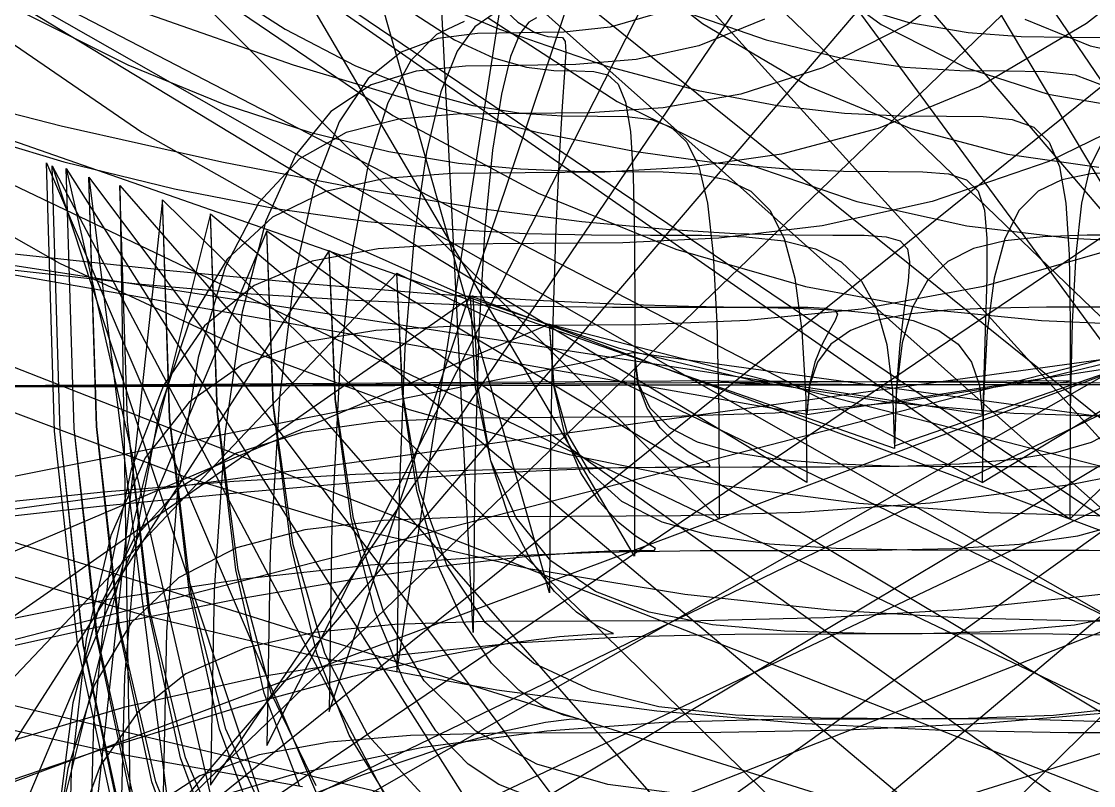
# Model space of a CAD drawing. Header units: metres. Extents: x -499 to 499, y -500 to 498.
# Drawn here: x -308.9 to 70.4, y -20.1 to 250 of the extents above; entities that cross this region are included whole.
import ezdxf

# ---------------------------------------------------------------- set-up
doc = ezdxf.new("R2010")
doc.units = ezdxf.units.M

msp = doc.modelspace()

# ---------------------------------------------------------------- linework, layer by layer
for p, q in [((-222, -6, -665.11), (34, 498, -287.11)), ((-200, 6, -665.11), (-34, 498, -275.11)), ((-242, -20, -665.11), (103, 489, -301.11)), ((-176, 20, -665.11), (-103, 489, -261.11)), ((176, 20, -665.11), (-103, 489, -261.11)), ((242, -20, -665.11), (-103, 489, -301.11)), ((-259, -34, -665.11), (171, 469, -315.11)), ((149, 34, -665.11), (-171, 469, -247.11)), ((259, -34, -665.11), (-171, 469, -315.11)), ((-149, 34, -665.11), (-171, 469, -247.11)), ((-274, -48, -665.11), (234, 441, -329.11)), ((122, 48, -665.11), (-234, 441, -233.11)), ((274, -48, -665.11), (-234, 441, -329.11)), ((-122, 48, -665.11), (-234, 441, -233.11)), ((92, 61, -665.11), (-293, 404, -220.11)), ((285, -61, -665.11), (-293, 404, -342.11)), ((-92, 61, -665.11), (-293, 404, -220.11)), ((-285, -61, -665.11), (293, 404, -342.11)), ((62, 74, -665.11), (-347, 359, -207.11)), ((293, -74, -665.11), (-347, 359, -355.11)), ((-62, 74, -665.11), (-347, 359, -207.11)), ((-293, -74, -665.11), (347, 359, -355.11)), ((62, 74, -665.11), (347, 359, -207.11)), ((31, 87, -665.11), (-394, 307, -194.11)), ((298, -87, -665.11), (-394, 307, -368.11)), ((-31, 87, -665.11), (-394, 307, -194.11)), ((-298, -87, -665.11), (394, 307, -368.11)), ((31, 87, -665.11), (394, 307, -194.11)), ((-107.23, 280.36, -458.76), (-67.89, 249.31, -493.08)), ((107.23, 280.36, -458.76), (67.89, 249.31, -493.08)), ((-36.04, 271.82, -485.91), (-4.67, 248.94, -517.45)), ((36.04, 271.82, -485.91), (4.67, 248.94, -517.45)), ((-243.53, 265.38, -383.84), (-215.6, 247.28, -430.61)), ((-182.67, 265.38, -383.84), (-139.73, 247.28, -430.61)), ((-141.01, 257.08, -516.93), (-133.24, 249.81, -546.47)), ((-19.51, 257.08, -516.93), (4.71, 249.81, -546.47)), ((-328.61, 253.61, -410.47), (-266.25, 210.86, -448.59)), ((-308.51, 253.32, -321.75), (-271.16, 234.73, -375.85)), ((-265.95, 253.32, -321.75), (-212.77, 234.73, -375.85)), ((-231.39, 253.35, -439.12), (-177.42, 216.76, -474.73)), ((-171.73, 253.94, -477.37), (-155.65, 243.48, -512.47)), ((-141.95, 252.62, -639.25), (-148.5, 248.17, -647.79)), ((-143.77, 251.25, -466.75), (-98.1, 221.72, -499.73)), ((-126.61, 251.28, -627.02), (-129.38, 249.76, -638.36)), ((-83.82, 252.8, -561.3), (-100.61, 248.02, -583.46)), ((-75.48, 253.94, -477.37), (-45.35, 243.48, -512.47)), ((-46.05, 250.79, -540.26), (-69.18, 241.37, -565.14)), ((46.05, 250.79, -540.26), (69.18, 241.37, -565.14)), ((0, 99, -665.11), (-433, 250, -182.11)), ((300, -100, -665.11), (-433, 250, -381.11)), ((0, 99, -665.11), (-433, 250, -182.11)), ((-300, -99, -665.11), (433, 249, -380.11)), ((-215.6, 247.28, -430.61), (-190.67, 234.31, -471.89)), ((-152.22, 250.03, -640.15), (-162.07, 245.36, -648.39)), ((-148.5, 248.17, -647.79), (-154.75, 239.49, -654.2)), ((-139.73, 247.28, -430.61), (-102.11, 234.31, -471.89)), ((-133.24, 249.81, -546.47), (-127.18, 246.07, -571.8)), ((-129.38, 249.76, -638.36), (-132.51, 245.63, -647.19)), ((-100.61, 248.02, -583.46), (-116.93, 246.25, -602.22)), ((-67.89, 249.31, -493.08), (-30.17, 227.06, -523.36)), ((4.67, 248.94, -517.45), (-25.51, 233.6, -545.06)), ((-4.67, 248.94, -517.45), (25.52, 233.6, -545.06)), ((0, 100, -665.11), (433, 249, -181.11)), ((4.71, 249.81, -546.47), (26.1, 246.07, -571.8)), ((67.89, 249.31, -493.08), (30.17, 227.06, -523.36)), ((-161.55, 243.98, -640.92), (-174.48, 239.2, -648.9)), ((-162.07, 245.36, -648.39), (-171.14, 236.26, -654.58)), ((-147.55, 245.75, -630.66), (-161.55, 243.98, -640.92)), ((-155.65, 243.48, -512.47), (-141.88, 237.13, -542.9)), ((-132.62, 246, -617.86), (-147.55, 245.75, -630.66)), ((-132.51, 245.63, -647.19), (-135.8, 237.58, -653.82)), ((-116.93, 246.25, -602.22), (-132.62, 246, -617.86)), ((-127.18, 246.07, -571.8), (-122.67, 244.7, -593.23)), ((-122.67, 244.7, -593.23), (-119.5, 244.5, -611.11)), ((-119.5, 244.5, -611.11), (-117.5, 244.3, -625.74)), ((-117.5, 244.3, -625.74), (-116.5, 242.93, -637.46)), ((-116.5, 242.93, -637.46), (-116.29, 239.19, -646.59)), ((-45.35, 243.48, -512.47), (-19.05, 237.13, -542.9)), ((26.1, 246.07, -571.8), (44.8, 244.7, -593.23)), ((44.8, 244.7, -593.23), (61, 244.5, -611.11)), ((61, 244.5, -611.11), (74.86, 244.3, -625.74)), ((-174.48, 239.2, -648.9), (-186.17, 229.87, -654.9)), ((-154.75, 239.49, -654.2), (-160.52, 225.19, -658.79)), ((-116.29, 239.19, -646.59), (-116.71, 231.92, -653.44)), ((-69.18, 241.37, -565.14), (-91.45, 236.54, -586.48)), ((69.18, 241.37, -565.14), (91.45, 236.54, -586.48)), ((-171.14, 236.26, -654.58), (-179.27, 221.25, -659.01)), ((-141.88, 237.13, -542.9), (-130.23, 233.87, -568.99)), ((-135.8, 237.58, -653.82), (-139.08, 224.31, -658.58)), ((-91.45, 236.54, -586.48), (-112.73, 234.75, -604.55)), ((-19.05, 237.13, -542.9), (3.66, 233.87, -568.99)), ((-271.16, 234.73, -375.85), (-237.21, 220.76, -423.96)), ((-212.77, 234.73, -375.85), (-166.25, 220.76, -423.96)), ((-190.67, 234.31, -471.89), (-168.57, 225.62, -508.01)), ((-169.23, 232.46, -641.81), (-185.17, 227.63, -649.5)), ((-151.76, 234.25, -631.94), (-169.23, 232.46, -641.81)), ((-132.87, 234.5, -619.61), (-151.76, 234.25, -631.94)), ((-112.73, 234.75, -604.55), (-132.87, 234.5, -619.61)), ((-130.23, 233.87, -568.99), (-120.54, 232.67, -591.07)), ((-120.54, 232.67, -591.07), (-112.62, 232.5, -609.48)), ((-116.71, 231.92, -653.44), (-117.56, 219.94, -658.36)), ((-112.62, 232.5, -609.48), (-106.31, 232.33, -624.56)), ((-106.31, 232.33, -624.56), (-101.41, 231.13, -636.63)), ((-102.11, 234.31, -471.89), (-69.47, 225.62, -508.01)), ((-25.51, 233.6, -545.06), (-54.4, 224.29, -568.99)), ((3.66, 233.87, -568.99), (23.05, 232.67, -591.07)), ((23.05, 232.67, -591.07), (39.38, 232.5, -609.48)), ((25.52, 233.6, -545.06), (54.4, 224.29, -568.99)), ((39.38, 232.5, -609.48), (52.91, 232.33, -624.56)), ((52.91, 232.33, -624.56), (63.9, 231.13, -636.63)), ((-359.6, 229.54, -251), (-294.76, 213.16, -313)), ((-185.17, 227.63, -649.5), (-199.42, 218.21, -655.28)), ((-186.17, 229.87, -654.9), (-196.48, 214.5, -659.2)), ((-101.41, 231.13, -636.63), (-97.75, 227.87, -646.03)), ((-97.75, 227.87, -646.03), (-95.16, 221.52, -653.09)), ((63.9, 231.13, -636.63), (72.63, 227.87, -646.03)), ((-168.57, 225.62, -508.01), (-149.14, 220.35, -539.33)), ((-160.52, 225.19, -658.79), (-165.62, 203.85, -661.88)), ((-139.08, 224.31, -658.58), (-142.17, 204.52, -661.76)), ((-54.4, 224.29, -568.99), (-81.88, 219.51, -589.51)), ((-69.47, 225.62, -508.01), (-41.45, 220.35, -539.33)), ((-30.17, 227.06, -523.36), (5.82, 212.15, -549.86)), ((30.17, 227.06, -523.36), (-5.82, 212.15, -549.86)), ((54.4, 224.29, -568.99), (81.88, 219.51, -589.51)), ((-237.21, 220.76, -423.96), (-206.5, 210.75, -466.4)), ((-179.27, 221.25, -659.01), (-186.29, 198.86, -661.99)), ((-166.25, 220.76, -423.96), (-125.94, 210.75, -466.4)), ((-149.14, 220.35, -539.33), (-132.2, 217.64, -566.18)), ((-98.1, 221.72, -499.73), (-54.61, 200.56, -528.84)), ((-95.16, 221.52, -653.09), (-93.45, 211.06, -658.15)), ((-41.45, 220.35, -539.33), (-17.7, 217.64, -566.18)), ((98.1, 221.72, -499.73), (54.61, 200.56, -528.84)), ((-199.42, 218.21, -655.28), (-211.86, 202.69, -659.42)), ((-177.42, 216.76, -474.73), (-126.07, 189.26, -506.39)), ((-154.66, 217.25, -633.21), (-175.32, 215.49, -642.71)), ((-132.12, 217.5, -621.36), (-154.66, 217.25, -633.21)), ((-132.2, 217.64, -566.18), (-117.58, 216.64, -588.91)), ((-107.83, 217.75, -606.88), (-132.12, 217.5, -621.36)), ((-117.56, 219.94, -658.36), (-118.67, 202.06, -661.65)), ((-117.58, 216.64, -588.91), (-105.12, 216.5, -607.86)), ((-81.88, 219.51, -589.51), (-107.83, 217.75, -606.88)), ((-105.12, 216.5, -607.86), (-94.65, 216.36, -623.37)), ((-94.65, 216.36, -623.37), (-86, 215.36, -635.8)), ((-17.7, 217.64, -566.18), (2.12, 216.64, -588.91)), ((2.12, 216.64, -588.91), (18.38, 216.5, -607.86)), ((18.38, 216.5, -607.86), (31.41, 216.36, -623.37)), ((31.41, 216.36, -623.37), (41.58, 215.36, -635.8)), ((-336.56, 213.16, -313), (-293.88, 200.4, -368.49)), ((-294.76, 213.16, -313), (-237.96, 200.4, -368.49)), ((-196.48, 214.5, -659.2), (-205.26, 191.57, -662.08)), ((-175.32, 215.49, -642.71), (-193.98, 210.71, -650.1)), ((-86, 215.36, -635.8), (-79, 212.65, -645.47)), ((-79, 212.65, -645.47), (-73.47, 207.38, -652.74)), ((41.58, 215.36, -635.8), (49.24, 212.65, -645.47)), ((49.24, 212.65, -645.47), (54.74, 207.38, -652.74)), ((-266.25, 210.86, -448.59), (-206.96, 177.57, -482.71)), ((-193.98, 210.71, -650.1), (-210.53, 201.4, -655.66)), ((-206.5, 210.75, -466.4), (-178.88, 204.04, -503.55)), ((-125.94, 210.75, -466.4), (-91.4, 204.04, -503.55)), ((-93.45, 211.06, -658.15), (-92.46, 195.46, -661.55)), ((-5.82, 212.15, -549.86), (-40, 203.1, -572.83)), ((5.82, 212.15, -549.86), (40, 203.1, -572.83)), ((-73.47, 207.38, -652.74), (-69.27, 198.69, -657.95)), ((54.74, 207.38, -652.74), (58.42, 198.69, -657.95)), ((73.48, 207.38, -652.74), (69.27, 198.69, -657.95)), ((-362.44, 202.58, -421.61), (-295.35, 164.6, -458.07)), ((-210.53, 201.4, -655.66), (-224.86, 186.06, -659.64)), ((-211.86, 202.69, -659.42), (-222.34, 179.53, -662.2)), ((-178.88, 204.04, -503.55), (-154.2, 199.97, -535.76)), ((-165.62, 203.85, -661.88), (-169.9, 174.07, -663.74)), ((-142.17, 204.52, -661.76), (-144.89, 176.9, -663.7)), ((-118.67, 202.06, -661.65), (-119.85, 177.1, -663.65)), ((-91.4, 204.04, -503.55), (-62.2, 199.97, -535.76)), ((-40, 203.1, -572.83), (-72.26, 198.46, -592.53)), ((40, 203.1, -572.83), (72.26, 198.46, -592.53)), ((-297.11, 105.15, -665.03), (-300, 200, -665.11)), ((-300, 200, -665.11), (0, -500, -81.11)), ((-295.14, 104.96, -665.03), (-298, 199, -665.11)), ((-298, 199, -665.11), (-69, -495, -82.11)), ((-295.13, 104.96, -665.03), (-298, 199, -665.11)), ((-298, 199, -665.11), (69, -495, -82.11)), ((-293.88, 200.4, -368.49), (-254.72, 190.81, -417.81)), ((-290.19, 106.13, -665.03), (-293, 198, -665.11)), ((-293, 198, -665.11), (-137, -480, -83.11)), ((-290.15, 106.13, -665.03), (-293, 198, -665.11)), ((-293, 198, -665.11), (137, -480, -83.11)), ((-237.96, 200.4, -368.49), (-188.67, 190.81, -417.81)), ((-186.29, 198.86, -661.99), (-192.04, 167.62, -663.79)), ((-154.2, 199.97, -535.76), (-132.3, 197.88, -563.37)), ((-132.3, 197.88, -563.37), (-113.04, 197.11, -586.74)), ((-72.26, 198.46, -592.53), (-102.5, 196.74, -609.21)), ((-69.27, 198.69, -657.95), (-66.2, 185.72, -661.44)), ((-62.2, 199.97, -535.76), (-37.9, 197.88, -563.37)), ((-54.61, 200.56, -528.84), (-13.36, 186.38, -554.32)), ((-37.9, 197.88, -563.37), (-18.07, 197.11, -586.74)), ((54.61, 200.56, -528.84), (13.36, 186.38, -554.32)), ((58.42, 198.69, -657.95), (60.65, 185.72, -661.44)), ((69.27, 198.69, -657.95), (66.2, 185.72, -661.44)), ((-282.25, 106.79, -665.04), (-285, 195, -665.11)), ((-285, 195, -665.11), (-203, -456, -86.11)), ((-282.2, 106.79, -665.04), (-285, 195, -665.11)), ((-285, 195, -665.11), (203, -456, -86.11)), ((-180.14, 194.54, -643.6), (-201.34, 189.9, -650.7)), ((-156.54, 196.26, -634.49), (-180.14, 194.54, -643.6)), ((-130.63, 196.5, -623.11), (-156.54, 196.26, -634.49)), ((-102.5, 196.74, -609.21), (-130.63, 196.5, -623.11)), ((-113.04, 197.11, -586.74), (-96.25, 197, -606.23)), ((-96.25, 197, -606.23), (-81.79, 196.89, -622.19)), ((-92.46, 195.46, -661.55), (-91.99, 173.68, -663.61)), ((-81.79, 196.89, -622.19), (-69.5, 196.12, -634.96)), ((-69.5, 196.12, -634.96), (-59.22, 194.03, -644.91)), ((-59.22, 194.03, -644.91), (-50.82, 189.96, -652.39)), ((-18.07, 197.11, -586.74), (-2.25, 197, -606.23)), ((-2.25, 197, -606.23), (9.98, 196.89, -622.19)), ((9.98, 196.89, -622.19), (19.06, 196.12, -634.96)), ((19.06, 196.12, -634.96), (25.44, 194.03, -644.91)), ((25.44, 194.03, -644.91), (29.54, 189.96, -652.39)), ((59.22, 194.03, -644.91), (50.82, 189.96, -652.39)), ((69.5, 196.12, -634.96), (59.22, 194.03, -644.91)), ((81.79, 196.89, -622.19), (69.5, 196.12, -634.96)), ((-271.34, 108.53, -665.04), (-274, 192, -665.11)), ((-274, 192, -665.11), (-264, -424, -89.11)), ((-271.28, 108.53, -665.04), (-274, 192, -665.11)), ((-274, 192, -665.11), (264, -424, -89.11)), ((-254.72, 190.81, -417.81), (-218.95, 183.94, -461.34)), ((-201.34, 189.9, -650.7), (-220.03, 180.85, -656.04)), ((-205.26, 191.57, -662.08), (-212.36, 159.56, -663.83)), ((-188.67, 190.81, -417.81), (-146.39, 183.94, -461.34)), ((-50.82, 189.96, -652.39), (-44.12, 183.25, -657.75)), ((29.54, 189.96, -652.39), (31.81, 183.25, -657.75)), ((50.82, 189.96, -652.39), (44.13, 183.25, -657.75)), ((-31, 111, -665.11), (-463, 187, -170.11)), ((298, -111, -665.11), (-463, 187, -392.11)), ((31, 111, -665.11), (-463, 187, -170.11)), ((-259, 187, -665.11), (-321, -383, -94.11)), ((259, 187, -665.11), (-321, -383, -94.11)), ((-298, -111, -665.11), (463, 187, -392.11)), ((-256.46, 109.77, -665.04), (-259, 187, -665.11)), ((-256.38, 109.77, -665.04), (-259, 187, -665.11)), ((-259, 187, -665.11), (321, -383, -94.11)), ((-224.86, 186.06, -659.64), (-236.84, 163.18, -662.31)), ((-126.07, 189.26, -506.39), (-77.41, 169.56, -534.33)), ((-31, 111, -665.11), (463, 187, -170.11)), ((13.36, 186.38, -554.32), (-25.56, 177.78, -576.4)), ((-13.36, 186.38, -554.32), (25.56, 177.78, -576.4)), ((-218.95, 183.94, -461.34), (-186.44, 179.33, -499.44)), ((-146.39, 183.94, -461.34), (-110.59, 179.33, -499.44)), ((-66.2, 185.72, -661.44), (-64.11, 167.62, -663.56)), ((-44.12, 183.25, -657.75), (-38.99, 173.24, -661.34)), ((31.81, 183.25, -657.75), (32.69, 173.24, -661.34)), ((44.13, 183.25, -657.75), (38.99, 173.24, -661.34)), ((60.65, 185.72, -661.44), (61.77, 167.62, -663.56)), ((66.2, 185.72, -661.44), (64.11, 167.62, -663.56)), ((-242, 182, -665.11), (-371, -334, -99.11)), ((242, 182, -665.11), (-371, -334, -99.11)), ((-239.6, 112.08, -665.04), (-242, 182, -665.11)), ((-239.51, 112.08, -665.04), (-242, 182, -665.11)), ((-242, 182, -665.11), (371, -334, -99.11)), ((-220.03, 180.85, -656.04), (-236.11, 165.94, -659.86)), ((-222.34, 179.53, -662.2), (-230.74, 147.21, -663.88)), ((-186.44, 179.33, -499.44), (-157.06, 176.54, -532.46)), ((-110.59, 179.33, -499.44), (-80.76, 176.54, -532.46)), ((-222, 176, -665.11), (-414, -279, -105.11)), ((222, 176, -665.11), (-414, -279, -105.11)), ((-219.75, 114.35, -665.04), (-222, 176, -665.11)), ((-219.65, 114.35, -665.04), (-222, 176, -665.11)), ((-222, 176, -665.11), (414, -279, -105.11)), ((-206.96, 177.57, -482.71), (-150.77, 152.55, -513.04)), ((-157.06, 176.54, -532.46), (-130.68, 175.1, -560.78)), ((-144.89, 176.9, -663.7), (-147.05, 140.14, -664.69)), ((-130.68, 175.1, -560.78), (-107.16, 174.58, -584.75)), ((-119.85, 177.1, -663.65), (-120.92, 143.89, -664.68)), ((-107.16, 174.58, -584.75), (-86.37, 174.5, -604.73)), ((-86.37, 174.5, -604.73), (-68.19, 174.42, -621.09)), ((-80.76, 176.54, -532.46), (-56.38, 175.1, -560.78)), ((-25.56, 177.78, -576.4), (-62.09, 173.36, -595.34)), ((-56.38, 175.1, -560.78), (-36.92, 174.58, -584.75)), ((-36.92, 174.58, -584.75), (-21.87, 174.5, -604.73)), ((-21.87, 174.5, -604.73), (-10.72, 174.42, -621.09)), ((25.56, 177.78, -576.4), (62.09, 173.36, -595.34)), ((86.38, 174.5, -604.61), (68.19, 174.43, -621)), ((-156.48, 171.27, -635.67), (-182.63, 169.64, -644.44)), ((-169.9, 174.07, -663.74), (-173.17, 134.44, -664.7)), ((-127.62, 171.5, -624.73), (-156.48, 171.27, -635.67)), ((-96.13, 171.73, -611.37), (-127.62, 171.5, -624.73)), ((-62.09, 173.36, -595.34), (-96.13, 171.73, -611.37)), ((-91.99, 173.68, -663.61), (-91.88, 144.69, -664.66)), ((-68.19, 174.42, -621.09), (-52.48, 173.9, -634.2)), ((-52.48, 173.9, -634.2), (-39.11, 172.46, -644.4)), ((-39.11, 172.46, -644.4), (-27.94, 169.67, -652.07)), ((-38.99, 173.24, -661.34), (-35.27, 159.27, -663.52)), ((-10.72, 174.42, -621.09), (-2.94, 173.9, -634.2)), ((-2.94, 173.9, -634.2), (1.98, 172.46, -644.4)), ((1.98, 172.46, -644.4), (4.56, 169.67, -652.07)), ((39.11, 172.49, -644.36), (27.95, 169.73, -652.04)), ((32.69, 173.24, -661.34), (32.61, 159.27, -663.52)), ((38.99, 173.24, -661.34), (35.27, 159.27, -663.52)), ((52.48, 173.9, -634.13), (39.11, 172.49, -644.36)), ((68.19, 174.43, -621), (52.48, 173.9, -634.13)), ((62.09, 173.36, -595.34), (96.13, 171.73, -611.37)), ((-200, 169, -665.11), (-449, -219, -112.11)), ((200, 169, -665.11), (-449, -219, -112.11)), ((-317.01, 168.46, -304.25), (-257.61, 162.03, -361.12)), ((-182.63, 169.64, -644.44), (-205.99, 165.22, -651.26)), ((-197.92, 116.43, -665.04), (-200, 169, -665.11)), ((-197.81, 116.43, -665.04), (-200, 169, -665.11)), ((-200, 169, -665.11), (449, -219, -112.11)), ((-192.04, 167.62, -663.79), (-196.35, 126.05, -664.72)), ((-77.41, 169.56, -534.33), (-31.48, 156.36, -558.78)), ((-64.11, 167.62, -663.56), (-62.82, 143.54, -664.65)), ((-27.94, 169.67, -652.07), (-18.86, 165.06, -657.56)), ((4.56, 169.67, -652.07), (5.33, 165.06, -657.56)), ((27.95, 169.73, -652.04), (18.86, 165.19, -657.55)), ((77.41, 169.56, -534.33), (31.48, 156.36, -558.78)), ((61.77, 167.62, -663.56), (62.13, 143.54, -664.65)), ((64.11, 167.62, -663.56), (62.83, 143.54, -664.65)), ((-295.35, 164.6, -458.07), (-231.76, 135.03, -490.7)), ((-236.11, 165.94, -659.86), (-249.49, 143.69, -662.42)), ((-236.84, 163.18, -662.31), (-246.36, 131.24, -663.93)), ((-205.99, 165.22, -651.26), (-226.49, 156.62, -656.39)), ((-18.86, 165.06, -657.56), (-11.72, 158.19, -661.24)), ((5.33, 165.06, -657.56), (4.79, 158.19, -661.24)), ((18.86, 165.19, -657.55), (11.72, 158.41, -661.24)), ((-176, 161, -665.11), (-475, -154, -120.11)), ((176, 161, -665.11), (-475, -154, -120.11)), ((-311.07, 162.03, -361.12), (-267.62, 157.21, -411.67)), ((-257.61, 162.03, -361.12), (-206.49, 157.21, -411.67)), ((-212.36, 159.56, -663.83), (-217.61, 116.98, -664.73)), ((-174.11, 118.32, -665.04), (-176, 161, -665.11)), ((-173.99, 118.32, -665.04), (-176, 161, -665.11)), ((-176, 161, -665.11), (475, -154, -120.11)), ((-267.62, 157.21, -411.67), (-227.61, 153.75, -456.28)), ((-226.49, 156.62, -656.39), (-244.05, 142.44, -660.06)), ((-206.49, 157.21, -411.67), (-163.05, 153.75, -456.28)), ((-35.27, 159.27, -663.52), (-32.79, 140.68, -664.64)), ((-31.48, 156.36, -558.78), (11.66, 148.35, -579.97)), ((-11.72, 158.19, -661.24), (-6.4, 148.6, -663.48)), ((31.48, 156.36, -558.78), (-11.66, 148.35, -579.97)), ((4.79, 158.19, -661.24), (3.47, 148.6, -663.48)), ((11.72, 158.41, -661.24), (6.4, 148.95, -663.47)), ((32.61, 159.27, -663.52), (32.01, 140.68, -664.64)), ((35.27, 159.27, -663.52), (32.79, 140.68, -664.64)), ((-149, 153, -665.11), (-492, -86, -128.11)), ((149, 153, -665.11), (-492, -86, -128.11)), ((-227.61, 153.75, -456.28), (-190.92, 151.43, -495.32)), ((-163.05, 153.75, -456.28), (-126.7, 151.43, -495.32)), ((-150.77, 152.55, -513.04), (-97.72, 134.62, -539.81)), ((-148.19, 120.62, -665.04), (-150, 153, -665.11)), ((-150, 153, -665.11), (492, -86, -128.11)), ((-147.32, 120.62, -665.04), (-149, 153, -665.11)), ((-190.92, 151.43, -495.32), (-157.46, 150.03, -529.17)), ((-157.46, 150.03, -529.17), (-127.11, 149.3, -558.19)), ((-127.11, 149.3, -558.19), (-99.79, 149.04, -582.75)), ((-126.7, 151.43, -495.32), (-96.85, 150.03, -529.17)), ((-99.79, 149.04, -582.75), (-75.37, 149, -603.23)), ((-96.85, 150.03, -529.17), (-72.9, 149.3, -558.19)), ((-75.37, 149, -603.23), (-53.78, 148.96, -620)), ((-72.9, 149.3, -558.19), (-54.28, 149.04, -582.75)), ((-54.28, 149.04, -582.75), (-40.37, 149, -603.23)), ((-53.78, 148.96, -620), (-34.89, 148.7, -633.43)), ((-11.66, 148.35, -579.97), (-51.94, 144.23, -598.15)), ((-40.37, 149, -603.23), (-30.61, 148.96, -620)), ((-34.89, 148.7, -633.43), (-18.61, 147.97, -643.88)), ((-30.61, 148.96, -620), (-24.38, 148.7, -633.43)), ((-24.38, 148.7, -633.43), (-21.1, 147.97, -643.88)), ((-21.1, 147.97, -643.88), (-20.17, 146.57, -651.74)), ((-18.61, 147.97, -643.88), (-4.83, 146.57, -651.74)), ((-6.4, 148.6, -663.48), (-2.75, 135.84, -664.62)), ((3.47, 148.6, -663.48), (1.89, 135.84, -664.62)), ((6.4, 148.95, -663.47), (2.76, 136.36, -664.62)), ((18.61, 147.97, -643.88), (4.83, 146.57, -651.74)), ((11.66, 148.35, -579.97), (51.94, 144.23, -598.15)), ((34.89, 148.7, -633.43), (18.61, 147.97, -643.88)), ((53.78, 148.96, -620), (34.89, 148.7, -633.43)), ((75.38, 149, -603.23), (53.78, 148.96, -620)), ((-230.74, 147.21, -663.88), (-236.9, 104.2, -664.74)), ((-91.88, 144.69, -664.66), (-91.94, 107.48, -665.05)), ((-51.94, 144.23, -598.15), (-89.33, 142.72, -613.53)), ((-21.02, 144.25, -657.37), (-23.03, 140.79, -661.15)), ((-20.17, 146.57, -651.74), (-21.02, 144.25, -657.37)), ((-6.55, 144.25, -657.37), (-15.62, 140.79, -661.15)), ((4.83, 146.57, -651.74), (-6.55, 144.25, -657.37)), ((-4.83, 146.57, -651.74), (6.55, 144.25, -657.37)), ((6.55, 144.25, -657.37), (15.62, 140.79, -661.15)), ((51.94, 144.23, -598.15), (89.33, 142.72, -613.53)), ((-122, 143, -665.11), (-499, -17, -138.11)), ((122, 143, -665.11), (-499, -17, -138.11)), ((-249.49, 143.69, -662.42), (-260.06, 112.64, -663.97)), ((-244.05, 142.44, -660.06), (-258.58, 121.28, -662.52)), ((-183.5, 140.77, -645.27), (-208.71, 136.65, -651.82)), ((-155.16, 142.28, -636.86), (-183.5, 140.77, -645.27)), ((-123.75, 142.5, -626.36), (-155.16, 142.28, -636.86)), ((-89.33, 142.72, -613.53), (-123.75, 142.5, -626.36)), ((-120.52, 121.32, -665.04), (-122, 143, -665.11)), ((-120.4, 121.32, -665.04), (-122, 143, -665.11)), ((-122, 143, -665.11), (499, -17, -138.11)), ((-120.92, 143.89, -664.68), (-121.7, 101.25, -665.05)), ((-62.82, 143.54, -664.65), (-62.18, 112.62, -665.05)), ((-32.79, 140.68, -664.64), (-31.42, 116.81, -665.05)), ((-23.03, 140.79, -661.15), (-25.63, 135.97, -663.44)), ((-15.62, 140.79, -661.15), (-22.5, 135.97, -663.44)), ((15.62, 140.79, -661.15), (22.51, 135.97, -663.44)), ((32.01, 140.68, -664.64), (31.32, 116.81, -665.05)), ((32.79, 140.68, -664.64), (31.42, 116.81, -665.05)), ((62.13, 143.54, -664.65), (62.09, 112.62, -665.05)), ((62.83, 143.54, -664.65), (62.18, 112.62, -665.05)), ((-208.71, 136.65, -651.82), (-230.74, 128.64, -656.74)), ((-147.05, 140.14, -664.69), (-148.48, 92.94, -665.06)), ((-92, 133, -665.11), (-497, 52, -148.11)), ((92, 133, -665.11), (-497, 52, -148.11)), ((-231.76, 135.03, -490.7), (-171.68, 112.8, -519.7)), ((-173.17, 134.44, -664.7), (-175.26, 83.55, -665.06)), ((-97.72, 134.62, -539.81), (-47.84, 122.61, -563.24)), ((-90.75, 122.02, -665.04), (-92, 133, -665.11)), ((-90.62, 122.02, -665.04), (-92, 133, -665.11)), ((-92, 133, -665.11), (497, 52, -148.11)), ((-25.63, 135.97, -663.44), (-28.22, 129.54, -664.61)), ((-22.5, 135.97, -663.44), (-27.29, 129.54, -664.61)), ((-2.75, 135.84, -664.62), (-0.67, 119.46, -665.05)), ((1.89, 135.84, -664.62), (0.56, 119.46, -665.05)), ((2.76, 136.36, -664.62), (0.67, 120.19, -665.05)), ((22.51, 135.97, -663.44), (27.29, 129.54, -664.61)), ((97.72, 134.62, -539.81), (47.84, 122.61, -563.24)), ((-246.36, 131.24, -663.93), (-253.3, 88.73, -664.76)), ((-28.22, 129.54, -664.61), (-30.21, 121.3, -665.05)), ((-27.29, 129.54, -664.61), (-30.09, 121.3, -665.05)), ((27.29, 129.54, -664.61), (30.09, 121.3, -665.05)), ((-230.74, 128.64, -656.74), (-249.53, 115.44, -660.26)), ((-196.35, 126.05, -664.72), (-199.06, 72.67, -665.06)), ((-62, 123, -665.11), (-485, 120, -158.11)), ((62, 123, -665.11), (-485, 120, -158.11)), ((-232.47, 121.31, -451.22), (-192.21, 121.4, -491.21)), ((-192.21, 121.4, -491.21), (-155.21, 121.46, -525.87)), ((-176.75, 121.31, -451.22), (-140.5, 121.4, -491.21)), ((-155.21, 121.46, -525.87), (-121.38, 121.49, -555.6)), ((-140.5, 121.4, -491.21), (-111.18, 121.46, -525.87)), ((-121.38, 121.49, -555.6), (-90.67, 121.5, -580.76)), ((-111.18, 121.46, -525.87), (-88.14, 121.49, -555.6)), ((-87.46, 113.24, -664.59), (-90.75, 122.02, -665.04)), ((-90.67, 121.5, -580.76), (-63, 121.5, -601.73)), ((-86.47, 113.24, -664.59), (-90.62, 122.02, -665.04)), ((-88.14, 121.49, -555.6), (-70.71, 121.5, -580.76)), ((-70.71, 121.5, -580.76), (-58.25, 121.5, -601.73)), ((-63, 121.5, -601.73), (-38.3, 121.5, -618.91)), ((-60.98, 122.59, -665.04), (-62, 123, -665.11)), ((-60.86, 122.59, -665.04), (-62, 123, -665.11)), ((-62, 123, -665.11), (485, 120, -158.11)), ((-58.35, 122.27, -664.6), (-60.98, 122.59, -665.04)), ((-57.38, 122.27, -664.6), (-60.86, 122.59, -665.04)), ((-54.76, 122.01, -663.4), (-58.35, 122.27, -664.6)), ((-58.25, 121.5, -601.73), (-50.09, 121.5, -618.91)), ((-51.49, 122.01, -663.4), (-57.38, 122.27, -664.6)), ((-50.89, 121.82, -661.05), (-54.76, 122.01, -663.4)), ((-43.13, 121.82, -661.05), (-51.49, 122.01, -663.4)), ((-47.37, 121.69, -657.19), (-50.89, 121.82, -661.05)), ((-50.09, 121.5, -618.91), (-45.58, 121.51, -632.66)), ((-47.84, 122.61, -563.24), (-1.17, 115.32, -583.54)), ((-44.88, 121.6, -651.42), (-47.37, 121.69, -657.19)), ((-45.58, 121.51, -632.66), (-44.07, 121.54, -643.37)), ((-44.07, 121.54, -643.37), (-44.88, 121.6, -651.42)), ((-32.22, 121.69, -657.19), (-43.13, 121.82, -661.05)), ((-38.3, 121.5, -618.91), (-16.5, 121.51, -632.66)), ((-18.69, 121.6, -651.42), (-32.22, 121.69, -657.19)), ((-2.48, 121.54, -643.37), (-18.69, 121.6, -651.42)), ((-16.5, 121.51, -632.66), (2.48, 121.54, -643.37)), ((16.5, 121.51, -632.66), (-2.48, 121.54, -643.37)), ((47.84, 122.61, -563.24), (1.17, 115.32, -583.54)), ((2.48, 121.54, -643.37), (18.69, 121.6, -651.42)), ((38.3, 121.5, -618.91), (16.5, 121.51, -632.66)), ((18.69, 121.6, -651.42), (32.22, 121.69, -657.19)), ((32.22, 121.69, -657.19), (43.13, 121.82, -661.05)), ((63, 121.5, -601.73), (38.3, 121.5, -618.91)), ((43.13, 121.82, -661.05), (51.49, 122.01, -663.4)), ((51.49, 122.01, -663.4), (57.38, 122.27, -664.6)), ((57.38, 122.27, -664.6), (60.86, 122.59, -665.04)), ((60.86, 122.59, -665.04), (62, 123, -665.11)), ((90.67, 121.5, -580.76), (63, 121.5, -601.73)), ((293, -123, -665.11), (-485, 120, -404.11)), ((-333.67, 120.73, -295.5), (-272.68, 120.99, -353.75)), ((-323.02, 120.99, -353.75), (-276.05, 121.18, -405.52)), ((-293, -123, -665.11), (485, 120, -404.11)), ((-276.05, 121.18, -405.52), (-232.47, 121.31, -451.22)), ((-272.68, 120.99, -353.75), (-220.59, 121.18, -405.52)), ((-258.58, 121.28, -662.52), (-270.03, 91.75, -664.02)), ((-220.59, 121.18, -405.52), (-176.75, 121.31, -451.22)), ((-168.98, 84.14, -664.56), (-174.11, 118.32, -665.04)), ((-168.03, 84.14, -664.56), (-173.99, 118.32, -665.04)), ((-142.8, 94.68, -664.57), (-148.19, 120.62, -665.04)), ((-142.81, 94.68, -664.57), (-147.32, 120.62, -665.04)), ((-116.6, 103.96, -664.58), (-120.52, 121.32, -665.04)), ((-115.6, 103.96, -664.58), (-120.4, 121.32, -665.04)), ((-30.21, 121.3, -665.05), (-31, 111, -665.11)), ((-30.09, 121.3, -665.05), (-31, 111, -665.11)), ((-0.67, 119.46, -665.05), (0, 99, -665.11)), ((0.67, 120.19, -665.05), (0, 100, -665.11)), ((0.56, 119.46, -665.05), (0, 99, -665.11)), ((30.09, 121.3, -665.05), (31, 111, -665.11)), ((-318, 114.29, -466.09), (-251.28, 89.11, -497.45)), ((-249.53, 115.44, -660.26), (-265.03, 95.74, -662.63)), ((-217.61, 116.98, -664.73), (-220.88, 62.29, -665.06)), ((-213.58, 64.98, -664.55), (-219.75, 114.35, -665.04)), ((-212.75, 64.98, -664.55), (-219.65, 114.35, -665.04)), ((-192.26, 74.33, -664.55), (-197.92, 116.43, -665.04)), ((-191.36, 74.33, -664.55), (-197.81, 116.43, -665.04)), ((1.17, 115.32, -583.54), (-42.26, 111.58, -600.96)), ((-31.42, 116.81, -665.05), (-31, 87, -665.11)), ((-1.17, 115.32, -583.54), (42.26, 111.58, -600.96)), ((31.32, 116.81, -665.05), (31, 87, -665.11)), ((31.42, 116.81, -665.05), (31, 87, -665.11)), ((-260.06, 112.64, -663.97), (-267.74, 71.32, -664.77)), ((-232.98, 56.1, -664.54), (-239.6, 112.08, -665.04)), ((-232.23, 56.1, -664.54), (-239.51, 112.08, -665.04)), ((-171.68, 112.8, -519.7), (-115.12, 96.88, -545.3)), ((-119.25, 110, -627.98), (-152.75, 109.8, -638.04)), ((-82.41, 110.2, -615.69), (-119.25, 110, -627.98)), ((-82.87, 106.39, -663.36), (-87.46, 113.24, -664.59)), ((-79.51, 106.39, -663.36), (-86.47, 113.24, -664.59)), ((-42.26, 111.58, -600.96), (-82.41, 110.2, -615.69)), ((-62.18, 112.62, -665.05), (-62, 74, -665.11)), ((42.26, 111.58, -600.96), (82.41, 110.2, -615.69)), ((62.09, 112.62, -665.05), (62, 74, -665.11)), ((62.18, 112.62, -665.05), (62, 74, -665.11)), ((-274.55, 36.16, -664.53), (-282.25, 106.79, -665.04)), ((-274.14, 36.16, -664.53), (-282.2, 106.79, -665.04)), ((-263.92, 41.7, -664.53), (-271.34, 108.53, -665.04)), ((-263.39, 41.7, -664.53), (-271.28, 108.53, -665.04)), ((-249.42, 47.92, -664.54), (-256.46, 109.77, -665.04)), ((-248.78, 47.92, -664.54), (-256.38, 109.77, -665.04)), ((-182.86, 108.42, -646.1), (-209.57, 104.68, -652.37)), ((-152.75, 109.8, -638.04), (-182.86, 108.42, -646.1)), ((-91.94, 107.48, -665.05), (-92, 61, -665.11)), ((-77.67, 101.25, -660.97), (-82.87, 106.39, -663.36)), ((-69.72, 101.25, -660.97), (-79.51, 106.39, -663.36)), ((69.72, 101.25, -660.97), (79.51, 106.39, -663.36)), ((-288.9, 29.2, -664.52), (-297.11, 105.15, -665.03)), ((-287.05, 29.66, -664.52), (-295.14, 104.96, -665.03)), ((-286.91, 29.66, -664.52), (-295.13, 104.96, -665.03)), ((-282.26, 32.57, -664.53), (-290.19, 106.13, -665.03)), ((-281.99, 32.57, -664.53), (-290.15, 106.13, -665.03)), ((-236.9, 104.2, -664.74), (-240.7, 48.97, -665.06)), ((-209.57, 104.68, -652.37), (-232.82, 97.39, -657.09)), ((-110.99, 90.44, -663.33), (-116.6, 103.96, -664.58)), ((-107.63, 90.44, -663.33), (-115.6, 103.96, -664.58)), ((-121.7, 101.25, -665.05), (-122, 48, -665.11)), ((-72.59, 97.56, -657.03), (-77.67, 101.25, -660.97)), ((-57.06, 97.56, -657.03), (-69.72, 101.25, -660.97)), ((57.06, 97.56, -657.03), (69.72, 101.25, -660.97)), ((-265.03, 95.74, -662.63), (-277.18, 68.24, -664.06)), ((-232.82, 97.39, -657.09), (-252.59, 85.37, -660.47)), ((-115.12, 96.88, -545.3), (-62.11, 86.2, -567.7)), ((-68.35, 95.09, -651.15), (-72.59, 97.56, -657.03)), ((-65.65, 93.59, -642.94), (-68.35, 95.09, -651.15)), ((-41.51, 95.09, -651.15), (-57.06, 97.56, -657.03)), ((-23.03, 93.59, -642.94), (-41.51, 95.09, -651.15)), ((23.03, 93.59, -642.94), (41.51, 95.09, -651.15)), ((41.51, 95.09, -651.15), (57.06, 97.56, -657.03)), ((115.12, 96.75, -544.87), (62.11, 86.14, -567.35)), ((-270.03, 91.75, -664.02), (-278.29, 52.46, -664.78)), ((-190.73, 89.91, -487.78), (-150.94, 91.41, -523.13)), ((-150.94, 91.41, -523.13), (-114.28, 92.18, -553.44)), ((-150.21, 89.91, -487.78), (-122.04, 91.41, -523.13)), ((-148.48, 92.94, -665.06), (-149, 34, -665.11)), ((-136.27, 74.49, -663.3), (-142.81, 94.68, -664.57)), ((-133.89, 74.49, -663.3), (-142.8, 94.68, -664.57)), ((-122.04, 91.41, -523.13), (-100.42, 92.18, -553.44)), ((-114.28, 92.18, -553.44), (-80.73, 92.46, -579.09)), ((-100.42, 92.18, -553.44), (-84.65, 92.46, -579.09)), ((-84.65, 92.46, -579.09), (-74, 92.5, -600.48)), ((-80.73, 92.46, -579.09), (-50.25, 92.5, -600.48)), ((-74, 92.5, -600.48), (-67.76, 92.54, -618)), ((-67.76, 92.54, -618), (-65.22, 92.82, -632.02)), ((-65.22, 92.82, -632.02), (-65.65, 93.59, -642.94)), ((-50.25, 92.5, -600.48), (-22.82, 92.54, -618)), ((-1.6, 92.82, -632.02), (-23.03, 93.59, -642.94)), ((-22.82, 92.54, -618), (1.6, 92.82, -632.02)), ((22.82, 92.54, -618), (-1.6, 92.82, -632.02)), ((1.6, 92.82, -632.02), (23.03, 93.59, -642.94)), ((50.25, 92.5, -600.48), (22.82, 92.54, -618)), ((80.73, 92.46, -579.09), (50.25, 92.5, -600.48)), ((-279.84, 83.75, -400.4), (-233.69, 87.44, -447)), ((-253.3, 88.73, -664.76), (-257.56, 34.16, -665.06)), ((-251.28, 89.11, -497.45), (-188.4, 70.18, -525.33)), ((-233.69, 87.44, -447), (-190.73, 89.91, -487.78)), ((-229.09, 83.75, -400.4), (-185.66, 87.44, -447)), ((-185.66, 87.44, -447), (-150.21, 89.91, -487.78)), ((-104.47, 80.28, -660.89), (-110.99, 90.44, -663.33)), ((-96.49, 80.28, -660.89), (-107.63, 90.44, -663.33)), ((-329.22, 78.61, -347.6), (-279.84, 83.75, -400.4)), ((-281.22, 78.61, -347.6), (-229.09, 83.75, -400.4)), ((-252.59, 85.37, -660.47), (-268.85, 67.45, -662.73)), ((-175.26, 83.55, -665.06), (-176, 20, -665.11)), ((-161.46, 57.52, -663.27), (-168.98, 84.14, -664.56)), ((-158.25, 57.52, -663.27), (-168.03, 84.14, -664.56)), ((-62.11, 86.2, -567.7), (-12.65, 79.73, -587.11)), ((62.11, 86.14, -567.35), (12.65, 79.7, -586.84)), ((-97.8, 73, -656.87), (-104.47, 80.28, -660.89)), ((-82.2, 73, -656.87), (-96.49, 80.28, -660.89)), ((12.65, 79.7, -586.84), (-33.24, 76.39, -603.55)), ((-12.65, 79.73, -587.11), (33.24, 76.4, -603.76)), ((-342.78, 71.76, -288.21), (-281.22, 78.61, -347.6)), ((-33.24, 76.39, -603.55), (-75.55, 75.17, -617.69)), ((33.24, 76.4, -603.76), (75.55, 75.18, -617.86)), ((-180.8, 73.61, -646.87), (-208.62, 70.3, -652.89)), ((-199.06, 72.67, -665.06), (-200, 6, -665.11)), ((-183.86, 41.54, -663.24), (-192.26, 74.33, -664.55)), ((-180.83, 41.54, -663.24), (-191.36, 74.33, -664.55)), ((-149.34, 74.83, -639.14), (-180.8, 73.61, -646.87)), ((-114.25, 75, -629.48), (-149.34, 74.83, -639.14)), ((-128.51, 59.31, -660.81), (-136.27, 74.49, -663.3)), ((-121.54, 59.31, -660.81), (-133.89, 74.49, -663.3)), ((-75.55, 75.17, -617.69), (-114.25, 75, -629.48)), ((-91.73, 68.12, -650.88), (-97.8, 73, -656.87)), ((-64.79, 68.12, -650.88), (-82.2, 73, -656.87)), ((64.79, 68.12, -650.88), (82.2, 73, -656.87)), ((-267.74, 71.32, -664.77), (-272.42, 18.26, -665.07)), ((-208.62, 70.3, -652.89), (-232.77, 63.86, -657.41)), ((-188.4, 70.18, -525.33), (-129.36, 56.62, -549.94)), ((-277.18, 68.24, -664.06), (-285.93, 31.65, -664.8)), ((-268.85, 67.45, -662.73), (-281.55, 42.43, -664.11)), ((-204.35, 26.53, -663.22), (-213.58, 64.98, -664.55)), ((-201.55, 26.53, -663.22), (-212.75, 64.98, -664.55)), ((-87.04, 65.16, -642.51), (-91.73, 68.12, -650.88)), ((-84.5, 63.64, -631.38), (-87.04, 65.16, -642.51)), ((-44.26, 65.16, -642.51), (-64.79, 68.12, -650.88)), ((-20.62, 63.64, -631.38), (-44.26, 65.16, -642.51)), ((20.62, 63.64, -631.38), (44.26, 65.16, -642.51)), ((44.26, 65.16, -642.51), (64.79, 68.12, -650.88)), ((-334.91, 60.71, -474.84), (-266.07, 40.17, -504.82)), ((-232.77, 63.86, -657.41), (-253.25, 53.25, -660.65)), ((-220.88, 62.29, -665.06), (-222, -6, -665.11)), ((-185.38, 57.88, -484.35), (-143.48, 60.84, -520.38)), ((-156.94, 57.88, -484.35), (-130.6, 60.84, -520.38)), ((-143.48, 60.84, -520.38), (-104.58, 62.36, -551.28)), ((-130.6, 60.84, -520.38), (-110.98, 62.36, -551.28)), ((-110.98, 62.36, -551.28), (-97.33, 62.92, -577.43)), ((-104.58, 62.36, -551.28), (-68.71, 62.92, -577.43)), ((-97.33, 62.92, -577.43), (-88.88, 63, -599.23)), ((-88.88, 63, -599.23), (-84.85, 63.08, -617.08)), ((-84.85, 63.08, -617.08), (-84.5, 63.64, -631.38)), ((-68.71, 62.92, -577.43), (-35.87, 63, -599.23)), ((-35.87, 63, -599.23), (-6.09, 63.08, -617.08)), ((6.09, 63.08, -617.08), (-20.62, 63.64, -631.38)), ((-6.09, 63.08, -617.08), (20.62, 63.64, -631.38)), ((35.88, 63, -599.23), (6.09, 63.08, -617.08)), ((68.71, 62.92, -577.43), (35.88, 63, -599.23)), ((104.58, 62.36, -551.28), (68.71, 62.92, -577.43)), ((-230.27, 53, -442.78), (-185.38, 57.88, -484.35)), ((-190.77, 53, -442.78), (-156.94, 57.88, -484.35)), ((-152.38, 37.52, -660.75), (-161.46, 57.52, -663.27)), ((-144.78, 37.52, -660.75), (-158.25, 57.52, -663.27)), ((-120.33, 48.44, -656.72), (-128.51, 59.31, -660.81)), ((-105.8, 48.44, -656.72), (-121.54, 59.31, -660.81)), ((-253.25, 53.25, -660.65), (-270.04, 37.42, -662.83)), ((-222.99, 12.49, -663.2), (-232.98, 56.1, -664.54)), ((-220.48, 12.49, -663.2), (-232.23, 56.1, -664.54)), ((-129.36, 56.62, -549.94), (-74.16, 47.54, -571.47)), ((285, -133, -665.11), (-497, 52, -414.11)), ((-278.29, 52.46, -664.78), (-283.31, 2.01, -665.07)), ((-278.13, 45.72, -395.28), (-230.27, 53, -442.78)), ((-232.85, 45.72, -395.28), (-190.77, 53, -442.78)), ((-328.95, 35.56, -341.46), (-278.13, 45.72, -395.28)), ((-283.95, 35.56, -341.46), (-232.85, 45.72, -395.28)), ((-238.73, -0.24, -663.18), (-249.42, 47.92, -664.54)), ((-236.56, -0.24, -663.18), (-248.78, 47.92, -664.54)), ((-240.7, 48.97, -665.06), (-242, -20, -665.11)), ((-112.52, 41.15, -650.61), (-120.33, 48.44, -656.72)), ((-86.74, 41.15, -650.61), (-105.8, 48.44, -656.72)), ((-74.16, 47.54, -571.47), (-22.78, 42.02, -590.13)), ((74.16, 47.54, -571.47), (22.78, 42.02, -590.13)), ((-281.55, 42.43, -664.11), (-290.67, 9.14, -664.81)), ((22.78, 42.02, -590.13), (-24.76, 39.19, -606.14)), ((-22.78, 42.02, -590.13), (24.76, 39.19, -606.14)), ((-266.07, 40.17, -504.82), (-201.34, 24.74, -531.48)), ((-252.57, -10.36, -663.16), (-263.92, 41.7, -664.53)), ((-250.78, -10.36, -663.16), (-263.39, 41.7, -664.53)), ((-173.58, 16.9, -660.68), (-183.86, 41.54, -663.24)), ((-166.39, 16.9, -660.68), (-180.83, 41.54, -663.24)), ((-108.37, 38, -630.98), (-144.45, 37.85, -640.23)), ((-105.9, 36.73, -642.08), (-112.52, 41.15, -650.61)), ((-68.48, 38.15, -619.69), (-108.37, 38, -630.98)), ((-64.43, 36.73, -642.08), (-86.74, 41.15, -650.61)), ((-24.76, 39.19, -606.14), (-68.48, 38.15, -619.69)), ((24.76, 39.19, -606.14), (68.48, 38.15, -619.69)), ((63.71, 36.73, -642.08), (85.96, 41.15, -650.61)), ((68.48, 38.15, -619.69), (108.38, 38, -630.98)), ((-344.83, 22.04, -280.92), (-283.95, 35.56, -341.46)), ((-270.04, 37.42, -662.83), (-283.13, 15.32, -664.15)), ((-262.69, -18.85, -663.15), (-274.55, 36.16, -664.53)), ((-261.32, -18.85, -663.15), (-274.14, 36.16, -664.53)), ((-257.56, 34.16, -665.06), (-259, -34, -665.11)), ((-176.72, 36.81, -647.64), (-205.18, 33.98, -653.4)), ((-144.45, 37.85, -640.23), (-176.72, 36.81, -647.64)), ((-142.56, 23.19, -656.59), (-152.38, 37.52, -660.75)), ((-127.72, 23.19, -656.59), (-144.78, 37.52, -660.75)), ((-101.26, 34.46, -630.74), (-105.9, 36.73, -642.08)), ((-99.4, 33.62, -616.17), (-101.26, 34.46, -630.74)), ((-38.93, 34.46, -630.74), (-64.43, 36.73, -642.08)), ((-10.31, 33.62, -616.17), (-38.93, 34.46, -630.74)), ((9.73, 33.62, -616.17), (38.28, 34.46, -630.74)), ((38.28, 34.46, -630.74), (63.71, 36.73, -642.08)), ((-285.93, 31.65, -664.8), (-291.22, -15.33, -665.07)), ((-269.98, -24.72, -663.14), (-282.26, 32.57, -664.53)), ((-269.06, -24.72, -663.14), (-281.99, 32.57, -664.53)), ((-205.18, 33.98, -653.4), (-229.82, 28.46, -657.74)), ((-135.84, 30.27, -517.63), (-118.54, 32.54, -549.12)), ((-134.39, 30.27, -517.63), (-94, 32.54, -549.12)), ((-118.54, 32.54, -549.12), (-107.24, 33.38, -575.76)), ((-107.24, 33.38, -575.76), (-101.12, 33.5, -597.98)), ((-101.12, 33.5, -597.98), (-99.4, 33.62, -616.17)), ((-94, 32.54, -549.12), (-56.47, 33.38, -575.76)), ((-56.47, 33.38, -575.76), (-21.87, 33.5, -597.98)), ((-21.87, 33.5, -597.98), (9.73, 33.62, -616.17)), ((21.38, 33.5, -597.98), (-10.31, 33.62, -616.17)), ((56.05, 33.38, -575.76), (21.38, 33.5, -597.98)), ((93.65, 32.54, -549.12), (56.05, 33.38, -575.76)), ((-276.04, -29.95, -663.14), (-288.9, 29.2, -664.52)), ((-274.45, -28.98, -663.14), (-287.05, 29.66, -664.52)), ((-273.98, -28.98, -663.14), (-286.91, 29.66, -664.52)), ((-229.82, 28.46, -657.74), (-250.67, 19.38, -660.84)), ((-177.58, 25.85, -480.92), (-134.39, 30.27, -517.63)), ((-159.93, 25.85, -480.92), (-135.84, 30.27, -517.63)), ((-223.52, 18.56, -438.56), (-177.58, 25.85, -480.92)), ((-192.91, -2.36, -660.63), (-204.35, 26.53, -663.22)), ((-186.29, -2.36, -660.63), (-201.55, 26.53, -663.22)), ((-201.34, 24.74, -531.48), (-140.69, 13.69, -555)), ((-191.61, 18.56, -438.56), (-159.93, 25.85, -480.92)), ((-132.85, 13.58, -650.39), (-142.56, 23.19, -656.59)), ((-107.2, 13.58, -650.39), (-127.72, 23.19, -656.59)), ((-250.67, 19.38, -660.84), (-267.72, 5.82, -662.92)), ((-283.13, 15.32, -664.15), (-292.49, -14.09, -664.82)), ((-272.42, 18.26, -665.07), (-274, -48, -665.11)), ((-272.12, 7.69, -390.16), (-223.52, 18.56, -438.56)), ((-231.69, 7.69, -390.16), (-191.61, 18.56, -438.56)), ((-162.27, -0.75, -656.47), (-173.58, 16.9, -660.68)), ((-148.23, -0.75, -656.47), (-166.39, 16.9, -660.68)), ((-210.49, -20.27, -660.58), (-222.99, 12.49, -663.2)), ((-204.55, -20.27, -660.58), (-220.48, 12.49, -663.2)), ((-140.69, 13.69, -555), (-84.1, 6.28, -575.58)), ((-124.08, 7.75, -641.74), (-132.85, 13.58, -650.39)), ((-83.35, 7.75, -641.74), (-107.2, 13.58, -650.39)), ((-323.33, -7.49, -335.32), (-272.12, 7.69, -390.16)), ((-290.67, 9.14, -664.81), (-296.16, -33.61, -665.07)), ((-280.96, -7.49, -335.32), (-231.69, 7.69, -390.16)), ((-117.09, 4.76, -630.23), (-124.08, 7.75, -641.74)), ((-56.29, 4.76, -630.23), (-83.35, 7.75, -641.74)), ((56.29, 4.76, -630.23), (83.35, 7.75, -641.74)), ((-344.61, 6.86, -482.13), (-274.9, -8.77, -510.96)), ((-267.72, 5.82, -662.92), (-280.97, -13.11, -664.19)), ((-112.7, 3.66, -615.44), (-117.09, 4.76, -630.23)), ((-84.1, 6.28, -575.58), (-31.56, 1.78, -593.43)), ((-26.13, 3.66, -615.44), (-56.29, 4.76, -630.23)), ((26.13, 3.66, -615.44), (56.29, 4.76, -630.23)), ((84.1, 6.28, -575.58), (31.56, 1.78, -593.43)), ((-283.31, 2.01, -665.07), (-285, -61, -665.11)), ((-137.89, -0.75, -515.44), (-123.51, 2.24, -547.39)), ((-123.51, 2.24, -547.39), (-115.08, 3.34, -574.43)), ((-123, -0.75, -515.44), (-81.69, 2.24, -547.39)), ((-115.08, 3.34, -574.43), (-111.75, 3.5, -596.98)), ((-111.75, 3.5, -596.98), (-112.7, 3.66, -615.44)), ((-81.69, 2.24, -547.39), (-42.98, 3.34, -574.43)), ((-42.98, 3.34, -574.43), (-7, 3.5, -596.98)), ((-31.56, 1.78, -593.43), (16.95, -0.53, -608.73)), ((7, 3.5, -596.98), (-26.13, 3.66, -615.44)), ((31.56, 1.78, -593.43), (-16.95, -0.53, -608.73)), ((-7, 3.5, -596.98), (26.13, 3.66, -615.44)), ((42.98, 3.34, -574.43), (7, 3.5, -596.98)), ((81.69, 2.24, -547.39), (42.98, 3.34, -574.43)), ((-225.22, -36.44, -660.54), (-238.73, -0.24, -663.18)), ((-220.09, -36.44, -660.54), (-236.56, -0.24, -663.18)), ((-171.21, -2.47, -648.4), (-199.92, -4.78, -653.92)), ((-180.14, -23.06, -656.36), (-192.91, -2.36, -660.63)), ((-167.2, -23.06, -656.36), (-186.29, -2.36, -660.63)), ((-138.57, -1.62, -641.32), (-171.21, -2.47, -648.4)), ((-166.8, -6.58, -478.17), (-123, -0.75, -515.44)), ((-150.78, -12.58, -650.18), (-162.27, -0.75, -656.47)), ((-159.05, -6.58, -478.17), (-137.89, -0.75, -515.44)), ((-126.53, -12.58, -650.18), (-148.23, -0.75, -656.47)), ((-102, -1.5, -632.48), (-138.57, -1.62, -641.32)), ((-61.47, -1.38, -621.68), (-102, -1.5, -632.48)), ((-16.95, -0.53, -608.73), (-61.47, -1.38, -621.68)), ((16.95, -0.53, -608.73), (61.47, -1.38, -621.68)), ((61.47, -1.38, -621.68), (102, -1.5, -632.48)), ((-340.24, -27.68, -273.63), (-280.96, -7.49, -335.32)), ((-199.92, -4.78, -653.92), (-224.74, -9.28, -658.06)), ((-212.97, -16.19, -435.19), (-166.8, -6.58, -478.17)), ((-187.81, -16.19, -435.19), (-159.05, -6.58, -478.17)), ((-274.9, -8.77, -510.96), (-209.46, -20.52, -536.6)), ((-238.11, -49.47, -660.5), (-252.57, -10.36, -663.16)), ((-233.89, -49.47, -660.5), (-250.78, -10.36, -663.16)), ((-224.74, -9.28, -658.06), (-245.69, -16.69, -661.03)), ((-292.49, -14.09, -664.82), (-298.12, -51.85, -665.07)), ((-280.97, -13.11, -664.19), (-290.43, -38.29, -664.83)), ((-139.97, -19.76, -641.4), (-150.78, -12.58, -650.18)), ((-101.47, -19.76, -641.4), (-126.53, -12.58, -650.18)), ((-291.22, -15.33, -665.07), (-293, -74, -665.11)), ((-245.69, -16.69, -661.03), (-262.78, -27.74, -663.02)), ((-247.48, -60.19, -660.48), (-262.69, -18.85, -663.15)), ((-261.38, -30.52, -386.07), (-212.97, -16.19, -435.19)), ((-244.23, -60.19, -660.48), (-261.32, -18.85, -663.15)), ((-225.02, -30.52, -386.07), (-187.81, -16.19, -435.19)), ((-130.69, -23.45, -629.72), (-139.97, -19.76, -641.4)), ((-73.22, -23.45, -629.72), (-101.47, -19.76, -641.4))]:
    msp.add_line(p, q)

doc.saveas('drawing.dxf')
